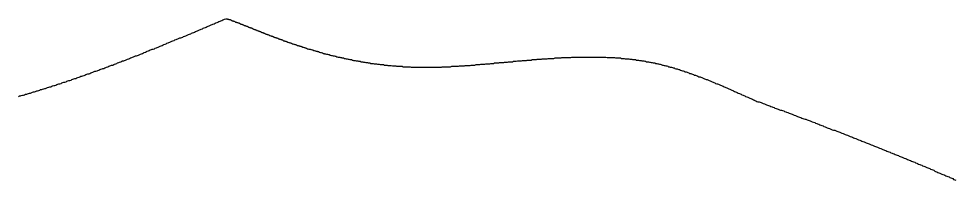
# Model space of a CAD drawing. Header units: millimetres. Extents: x 35 to 605, y 64 to 964.
# Drawn here: x 283.24 to 305.62, y 784.73 to 788.6 of the extents above; entities that cross this region are included whole.
import ezdxf

# ---------------------------------------------------------------- set-up
doc = ezdxf.new("R2010")
doc.units = ezdxf.units.MM
doc.layers.add('DRAW', color=7, linetype='Continuous')

msp = doc.modelspace()

# ---------------------------------------------------------------- linework, layer by layer
at = {"layer": 'DRAW'}
for points in [[(283.227, 786.738, 0), (283.257, 786.748, 0), (283.277, 786.748, 0), (283.297, 786.758, 0), (283.327, 786.768, 0), (283.347, 786.768, 0), (283.377, 786.778, 0), (283.397, 786.788, 0), (283.427, 786.788, 0), (283.447, 786.798, 0), (283.467, 786.808, 0), (283.497, 786.818, 0), (283.517, 786.818, 0), (283.547, 786.828, 0), (283.567, 786.838, 0), (283.587, 786.848, 0), (283.617, 786.848, 0), (283.637, 786.858, 0), (283.667, 786.868, 0), (283.687, 786.868, 0), (283.717, 786.878, 0), (283.737, 786.888, 0), (283.757, 786.898, 0), (283.787, 786.898, 0), (283.807, 786.908, 0), (283.837, 786.918, 0), (283.857, 786.928, 0), (283.877, 786.928, 0), (283.907, 786.938, 0), (283.927, 786.948, 0), (283.957, 786.958, 0), (283.977, 786.968, 0), (284.007, 786.968, 0), (284.027, 786.978, 0), (284.047, 786.988, 0), (284.077, 786.998, 0), (284.097, 786.998, 0), (284.127, 787.008, 0), (284.147, 787.018, 0), (284.167, 787.028, 0), (284.197, 787.038, 0), (284.217, 787.038, 0), (284.247, 787.048, 0), (284.267, 787.058, 0), (284.287, 787.068, 0), (284.317, 787.078, 0), (284.337, 787.078, 0), (284.367, 787.088, 0), (284.387, 787.098, 0), (284.407, 787.108, 0), (284.437, 787.118, 0), (284.457, 787.118, 0), (284.487, 787.128, 0), (284.507, 787.138, 0), (284.527, 787.148, 0), (284.557, 787.158, 0), (284.577, 787.168, 0), (284.607, 787.168, 0), (284.627, 787.178, 0), (284.647, 787.188, 0), (284.677, 787.198, 0), (284.697, 787.208, 0), (284.717, 787.218, 0), (284.747, 787.218, 0), (284.767, 787.228, 0), (284.797, 787.238, 0), (284.817, 787.248, 0), (284.837, 787.258, 0), (284.867, 787.268, 0), (284.887, 787.278, 0), (284.917, 787.278, 0), (284.937, 787.288, 0), (284.957, 787.298, 0), (284.987, 787.308, 0), (285.007, 787.318, 0), (285.027, 787.328, 0), (285.057, 787.338, 0), (285.077, 787.338, 0), (285.107, 787.348, 0), (285.127, 787.358, 0), (285.147, 787.368, 0), (285.177, 787.378, 0), (285.197, 787.388, 0), (285.227, 787.398, 0), (285.247, 787.408, 0), (285.267, 787.408, 0), (285.297, 787.418, 0), (285.317, 787.428, 0), (285.337, 787.438, 0), (285.367, 787.448, 0), (285.387, 787.458, 0), (285.417, 787.468, 0), (285.437, 787.478, 0), (285.457, 787.488, 0), (285.487, 787.488, 0), (285.507, 787.498, 0), (285.527, 787.508, 0), (285.557, 787.518, 0), (285.577, 787.528, 0), (285.597, 787.538, 0), (285.627, 787.548, 0), (285.647, 787.558, 0), (285.677, 787.568, 0), (285.697, 787.578, 0), (285.717, 787.588, 0), (285.747, 787.588, 0), (285.767, 787.598, 0), (285.787, 787.608, 0), (285.817, 787.618, 0), (285.837, 787.628, 0), (285.867, 787.638, 0), (285.887, 787.648, 0), (285.907, 787.658, 0), (285.937, 787.668, 0), (285.957, 787.678, 0), (285.977, 787.688, 0), (286.007, 787.698, 0), (286.027, 787.708, 0), (286.047, 787.708, 0), (286.077, 787.718, 0), (286.097, 787.728, 0), (286.127, 787.738, 0), (286.147, 787.748, 0), (286.167, 787.758, 0), (286.197, 787.768, 0), (286.217, 787.778, 0), (286.237, 787.788, 0), (286.267, 787.798, 0), (286.287, 787.808, 0), (286.307, 787.818, 0), (286.337, 787.828, 0), (286.357, 787.838, 0), (286.377, 787.848, 0), (286.407, 787.858, 0), (286.427, 787.868, 0), (286.447, 787.868, 0), (286.477, 787.878, 0), (286.497, 787.888, 0), (286.527, 787.898, 0), (286.547, 787.908, 0), (286.567, 787.918, 0), (286.597, 787.928, 0), (286.617, 787.938, 0), (286.637, 787.948, 0), (286.667, 787.958, 0), (286.687, 787.968, 0), (286.707, 787.978, 0), (286.737, 787.988, 0), (286.757, 787.998, 0), (286.777, 788.008, 0), (286.807, 788.018, 0), (286.827, 788.028, 0), (286.847, 788.038, 0), (286.877, 788.048, 0), (286.897, 788.058, 0), (286.917, 788.068, 0), (286.947, 788.078, 0), (286.967, 788.088, 0), (286.997, 788.098, 0), (287.017, 788.108, 0), (287.037, 788.118, 0), (287.067, 788.128, 0), (287.087, 788.138, 0), (287.107, 788.138, 0), (287.137, 788.148, 0), (287.157, 788.158, 0), (287.177, 788.168, 0), (287.207, 788.178, 0), (287.227, 788.188, 0), (287.247, 788.198, 0), (287.277, 788.208, 0), (287.297, 788.218, 0), (287.317, 788.228, 0), (287.347, 788.238, 0), (287.367, 788.248, 0), (287.387, 788.258, 0), (287.417, 788.268, 0), (287.437, 788.278, 0), (287.457, 788.288, 0), (287.487, 788.298, 0), (287.507, 788.308, 0), (287.527, 788.318, 0), (287.557, 788.328, 0), (287.577, 788.338, 0), (287.597, 788.348, 0), (287.627, 788.358, 0), (287.647, 788.368, 0), (287.667, 788.378, 0), (287.697, 788.388, 0), (287.717, 788.398, 0), (287.737, 788.408, 0), (287.767, 788.418, 0), (287.787, 788.428, 0), (287.807, 788.438, 0), (287.837, 788.448, 0), (287.857, 788.458, 0), (287.877, 788.468, 0), (287.907, 788.478, 0), (287.927, 788.488, 0), (287.947, 788.498, 0), (287.977, 788.508, 0), (287.997, 788.518, 0), (288.017, 788.528, 0), (288.047, 788.538, 0), (288.067, 788.548, 0), (288.087, 788.558, 0), (288.117, 788.568, 0), (288.137, 788.578, 0), (288.157, 788.588, 0), (288.187, 788.598, 0), (288.207, 788.598, 0), (288.207, 788.598, 0), (288.217, 788.598, 0), (288.227, 788.598, 0), (288.227, 788.588, 0), (288.237, 788.588, 0), (288.247, 788.588, 0), (288.257, 788.588, 0), (288.257, 788.578, 0), (288.267, 788.578, 0), (288.277, 788.578, 0), (288.287, 788.578, 0), (288.297, 788.568, 0), (288.297, 788.568, 0), (288.307, 788.568, 0), (288.317, 788.558, 0), (288.327, 788.558, 0), (288.337, 788.558, 0), (288.337, 788.548, 0), (288.347, 788.548, 0), (288.357, 788.548, 0), (288.367, 788.538, 0), (288.377, 788.538, 0), (288.387, 788.538, 0), (288.397, 788.528, 0), (288.407, 788.528, 0), (288.407, 788.528, 0), (288.417, 788.518, 0), (288.427, 788.518, 0), (288.437, 788.518, 0), (288.447, 788.508, 0), (288.457, 788.508, 0), (288.467, 788.508, 0), (288.477, 788.498, 0), (288.487, 788.498, 0), (288.497, 788.498, 0), (288.507, 788.488, 0), (288.517, 788.488, 0), (288.527, 788.478, 0), (288.527, 788.478, 0), (288.537, 788.478, 0), (288.547, 788.468, 0), (288.557, 788.468, 0), (288.567, 788.468, 0), (288.577, 788.458, 0), (288.587, 788.458, 0), (288.597, 788.448, 0), (288.607, 788.448, 0), (288.617, 788.448, 0), (288.627, 788.438, 0), (288.647, 788.438, 0), (288.657, 788.428, 0), (288.667, 788.428, 0), (288.677, 788.418, 0), (288.687, 788.418, 0), (288.697, 788.418, 0), (288.707, 788.408, 0), (288.717, 788.408, 0), (288.727, 788.398, 0), (288.737, 788.398, 0), (288.747, 788.388, 0), (288.757, 788.388, 0), (288.767, 788.388, 0), (288.777, 788.378, 0), (288.797, 788.378, 0), (288.807, 788.368, 0), (288.817, 788.368, 0), (288.827, 788.358, 0), (288.837, 788.358, 0), (288.847, 788.348, 0), (288.857, 788.348, 0), (288.867, 788.338, 0), (288.887, 788.338, 0), (288.897, 788.328, 0), (288.907, 788.328, 0), (288.917, 788.328, 0), (288.927, 788.318, 0), (288.937, 788.318, 0), (288.957, 788.308, 0), (288.967, 788.308, 0), (288.977, 788.298, 0), (288.987, 788.298, 0), (288.997, 788.288, 0), (289.017, 788.288, 0), (289.027, 788.278, 0), (289.037, 788.278, 0), (289.047, 788.268, 0), (289.067, 788.268, 0), (289.077, 788.258, 0), (289.087, 788.258, 0), (289.097, 788.248, 0), (289.117, 788.248, 0), (289.127, 788.238, 0), (289.137, 788.238, 0), (289.147, 788.228, 0), (289.167, 788.228, 0), (289.177, 788.218, 0), (289.187, 788.218, 0), (289.207, 788.208, 0), (289.217, 788.208, 0), (289.227, 788.198, 0), (289.237, 788.198, 0), (289.257, 788.188, 0), (289.267, 788.188, 0), (289.277, 788.178, 0), (289.297, 788.178, 0), (289.307, 788.168, 0), (289.317, 788.168, 0), (289.337, 788.158, 0), (289.347, 788.158, 0), (289.357, 788.148, 0), (289.377, 788.148, 0), (289.387, 788.138, 0), (289.407, 788.138, 0), (289.417, 788.128, 0), (289.427, 788.128, 0), (289.447, 788.118, 0), (289.457, 788.118, 0), (289.467, 788.108, 0), (289.487, 788.108, 0), (289.497, 788.098, 0), (289.517, 788.098, 0), (289.527, 788.088, 0), (289.547, 788.088, 0), (289.557, 788.078, 0), (289.567, 788.068, 0), (289.587, 788.068, 0), (289.597, 788.058, 0), (289.617, 788.058, 0), (289.627, 788.048, 0), (289.647, 788.048, 0), (289.657, 788.038, 0), (289.667, 788.038, 0), (289.687, 788.028, 0), (289.697, 788.028, 0), (289.717, 788.018, 0), (289.727, 788.018, 0), (289.747, 788.008, 0), (289.757, 788.008, 0), (289.777, 787.998, 0), (289.787, 787.998, 0), (289.807, 787.988, 0), (289.817, 787.988, 0), (289.837, 787.978, 0), (289.847, 787.978, 0), (289.867, 787.968, 0), (289.877, 787.968, 0), (289.897, 787.958, 0), (289.917, 787.958, 0), (289.927, 787.948, 0), (289.947, 787.948, 0), (289.957, 787.938, 0), (289.977, 787.938, 0), (289.987, 787.928, 0), (290.007, 787.928, 0), (290.017, 787.918, 0), (290.037, 787.918, 0), (290.057, 787.908, 0), (290.067, 787.908, 0), (290.087, 787.898, 0), (290.097, 787.888, 0), (290.117, 787.888, 0), (290.137, 787.878, 0), (290.147, 787.878, 0), (290.167, 787.868, 0), (290.177, 787.868, 0), (290.197, 787.868, 0), (290.217, 787.858, 0), (290.227, 787.858, 0), (290.247, 787.848, 0), (290.267, 787.848, 0), (290.277, 787.838, 0), (290.297, 787.838, 0), (290.317, 787.828, 0), (290.327, 787.828, 0), (290.347, 787.818, 0), (290.367, 787.818, 0), (290.377, 787.808, 0), (290.397, 787.808, 0), (290.417, 787.798, 0), (290.427, 787.798, 0), (290.447, 787.788, 0), (290.467, 787.788, 0), (290.487, 787.778, 0), (290.497, 787.778, 0), (290.517, 787.768, 0), (290.537, 787.768, 0), (290.547, 787.758, 0), (290.567, 787.758, 0), (290.587, 787.748, 0), (290.607, 787.748, 0), (290.617, 787.748, 0), (290.637, 787.738, 0), (290.657, 787.738, 0), (290.677, 787.728, 0), (290.687, 787.728, 0), (290.707, 787.718, 0), (290.727, 787.718, 0), (290.747, 787.708, 0), (290.757, 787.708, 0), (290.777, 787.708, 0), (290.797, 787.698, 0), (290.817, 787.698, 0), (290.837, 787.688, 0), (290.847, 787.688, 0), (290.867, 787.678, 0), (290.887, 787.678, 0), (290.907, 787.678, 0), (290.927, 787.668, 0), (290.947, 787.668, 0), (290.957, 787.658, 0), (290.977, 787.658, 0), (290.997, 787.658, 0), (291.017, 787.648, 0), (291.037, 787.648, 0), (291.057, 787.638, 0), (291.067, 787.638, 0), (291.087, 787.638, 0), (291.107, 787.628, 0), (291.127, 787.628, 0), (291.147, 787.618, 0), (291.167, 787.618, 0), (291.187, 787.618, 0), (291.207, 787.608, 0), (291.217, 787.608, 0), (291.237, 787.598, 0), (291.257, 787.598, 0), (291.277, 787.598, 0), (291.297, 787.588, 0), (291.317, 787.588, 0), (291.337, 787.588, 0), (291.357, 787.578, 0), (291.377, 787.578, 0), (291.397, 787.578, 0), (291.417, 787.568, 0), (291.437, 787.568, 0), (291.457, 787.568, 0), (291.477, 787.558, 0), (291.487, 787.558, 0), (291.507, 787.558, 0), (291.527, 787.548, 0), (291.547, 787.548, 0), (291.567, 787.548, 0), (291.587, 787.538, 0), (291.607, 787.538, 0), (291.627, 787.538, 0), (291.647, 787.528, 0), (291.667, 787.528, 0), (291.687, 787.528, 0), (291.707, 787.528, 0), (291.727, 787.518, 0), (291.747, 787.518, 0), (291.767, 787.518, 0), (291.787, 787.518, 0), (291.807, 787.508, 0), (291.827, 787.508, 0), (291.847, 787.508, 0), (291.877, 787.498, 0), (291.897, 787.498, 0), (291.917, 787.498, 0), (291.937, 787.498, 0), (291.957, 787.498, 0), (291.977, 787.488, 0), (291.997, 787.488, 0), (292.017, 787.488, 0), (292.037, 787.488, 0), (292.057, 787.478, 0), (292.077, 787.478, 0), (292.097, 787.478, 0), (292.117, 787.478, 0), (292.137, 787.478, 0), (292.167, 787.468, 0), (292.187, 787.468, 0), (292.207, 787.468, 0), (292.227, 787.468, 0), (292.247, 787.468, 0), (292.267, 787.458, 0), (292.287, 787.458, 0), (292.307, 787.458, 0), (292.337, 787.458, 0), (292.357, 787.458, 0), (292.377, 787.458, 0), (292.397, 787.458, 0), (292.417, 787.448, 0), (292.437, 787.448, 0), (292.457, 787.448, 0), (292.487, 787.448, 0), (292.507, 787.448, 0), (292.527, 787.448, 0), (292.547, 787.448, 0), (292.567, 787.448, 0), (292.587, 787.448, 0), (292.617, 787.438, 0), (292.637, 787.438, 0), (292.657, 787.438, 0), (292.677, 787.438, 0), (292.697, 787.438, 0), (292.727, 787.438, 0), (292.747, 787.438, 0), (292.767, 787.438, 0), (292.787, 787.438, 0), (292.817, 787.438, 0), (292.837, 787.438, 0), (292.857, 787.438, 0), (292.877, 787.438, 0), (292.907, 787.438, 0), (292.927, 787.438, 0), (292.947, 787.438, 0), (292.967, 787.438, 0), (292.987, 787.438, 0), (293.017, 787.438, 0), (293.037, 787.438, 0), (293.057, 787.438, 0), (293.087, 787.438, 0), (293.107, 787.438, 0), (293.127, 787.438, 0), (293.147, 787.438, 0), (293.177, 787.438, 0), (293.197, 787.438, 0), (293.217, 787.438, 0), (293.237, 787.438, 0), (293.267, 787.438, 0), (293.287, 787.438, 0), (293.307, 787.438, 0), (293.337, 787.438, 0), (293.357, 787.448, 0), (293.377, 787.448, 0), (293.397, 787.448, 0), (293.427, 787.448, 0), (293.447, 787.448, 0), (293.467, 787.448, 0), (293.497, 787.448, 0), (293.517, 787.448, 0), (293.537, 787.448, 0), (293.557, 787.448, 0), (293.587, 787.458, 0), (293.607, 787.458, 0), (293.627, 787.458, 0), (293.657, 787.458, 0), (293.677, 787.458, 0), (293.697, 787.458, 0), (293.727, 787.458, 0), (293.747, 787.458, 0), (293.767, 787.468, 0), (293.797, 787.468, 0), (293.817, 787.468, 0), (293.837, 787.468, 0), (293.867, 787.468, 0), (293.887, 787.468, 0), (293.907, 787.478, 0), (293.927, 787.478, 0), (293.957, 787.478, 0), (293.977, 787.478, 0), (293.997, 787.478, 0), (294.027, 787.478, 0), (294.047, 787.488, 0), (294.067, 787.488, 0), (294.097, 787.488, 0), (294.117, 787.488, 0), (294.137, 787.488, 0), (294.167, 787.498, 0), (294.187, 787.498, 0), (294.207, 787.498, 0), (294.237, 787.498, 0), (294.257, 787.498, 0), (294.277, 787.508, 0), (294.307, 787.508, 0), (294.327, 787.508, 0), (294.347, 787.508, 0), (294.377, 787.508, 0), (294.397, 787.518, 0), (294.427, 787.518, 0), (294.447, 787.518, 0), (294.467, 787.518, 0), (294.497, 787.518, 0), (294.517, 787.528, 0), (294.537, 787.528, 0), (294.567, 787.528, 0), (294.587, 787.528, 0), (294.607, 787.538, 0), (294.637, 787.538, 0), (294.657, 787.538, 0), (294.677, 787.538, 0), (294.707, 787.538, 0), (294.727, 787.548, 0), (294.747, 787.548, 0), (294.777, 787.548, 0), (294.797, 787.548, 0), (294.827, 787.548, 0), (294.847, 787.558, 0), (294.867, 787.558, 0), (294.897, 787.558, 0), (294.917, 787.558, 0), (294.937, 787.568, 0), (294.967, 787.568, 0), (294.987, 787.568, 0), (295.007, 787.568, 0), (295.037, 787.568, 0), (295.057, 787.578, 0), (295.087, 787.578, 0), (295.107, 787.578, 0), (295.127, 787.578, 0), (295.157, 787.588, 0), (295.177, 787.588, 0), (295.197, 787.588, 0), (295.227, 787.588, 0), (295.247, 787.588, 0), (295.277, 787.598, 0), (295.297, 787.598, 0), (295.317, 787.598, 0), (295.347, 787.598, 0), (295.367, 787.598, 0), (295.387, 787.608, 0), (295.417, 787.608, 0), (295.437, 787.608, 0), (295.457, 787.608, 0), (295.487, 787.608, 0), (295.507, 787.618, 0), (295.537, 787.618, 0), (295.557, 787.618, 0), (295.577, 787.618, 0), (295.607, 787.618, 0), (295.627, 787.628, 0), (295.647, 787.628, 0), (295.677, 787.628, 0), (295.697, 787.628, 0), (295.727, 787.628, 0), (295.747, 787.638, 0), (295.767, 787.638, 0), (295.797, 787.638, 0), (295.817, 787.638, 0), (295.837, 787.638, 0), (295.867, 787.638, 0), (295.887, 787.648, 0), (295.917, 787.648, 0), (295.937, 787.648, 0), (295.957, 787.648, 0), (295.987, 787.648, 0), (296.007, 787.648, 0), (296.027, 787.648, 0), (296.057, 787.658, 0), (296.077, 787.658, 0), (296.097, 787.658, 0), (296.127, 787.658, 0), (296.147, 787.658, 0), (296.177, 787.658, 0), (296.197, 787.658, 0), (296.217, 787.668, 0), (296.247, 787.668, 0), (296.267, 787.668, 0), (296.287, 787.668, 0), (296.317, 787.668, 0), (296.337, 787.668, 0), (296.357, 787.668, 0), (296.387, 787.668, 0), (296.407, 787.668, 0), (296.427, 787.668, 0), (296.457, 787.678, 0), (296.477, 787.678, 0), (296.507, 787.678, 0), (296.527, 787.678, 0), (296.547, 787.678, 0), (296.577, 787.678, 0), (296.597, 787.678, 0), (296.617, 787.678, 0), (296.647, 787.678, 0), (296.667, 787.678, 0), (296.687, 787.678, 0), (296.717, 787.678, 0), (296.737, 787.678, 0), (296.757, 787.678, 0), (296.787, 787.678, 0), (296.807, 787.678, 0), (296.827, 787.678, 0), (296.857, 787.678, 0), (296.877, 787.678, 0), (296.897, 787.678, 0), (296.927, 787.678, 0), (296.947, 787.678, 0), (296.967, 787.678, 0), (296.997, 787.678, 0), (297.017, 787.678, 0), (297.037, 787.678, 0), (297.067, 787.678, 0), (297.087, 787.678, 0), (297.107, 787.678, 0), (297.137, 787.678, 0), (297.157, 787.678, 0), (297.177, 787.678, 0), (297.197, 787.678, 0), (297.227, 787.678, 0), (297.247, 787.678, 0), (297.267, 787.678, 0), (297.297, 787.668, 0), (297.317, 787.668, 0), (297.337, 787.668, 0), (297.367, 787.668, 0), (297.387, 787.668, 0), (297.407, 787.668, 0), (297.427, 787.668, 0), (297.457, 787.668, 0), (297.477, 787.668, 0), (297.497, 787.658, 0), (297.527, 787.658, 0), (297.547, 787.658, 0), (297.567, 787.658, 0), (297.587, 787.658, 0), (297.617, 787.658, 0), (297.637, 787.648, 0), (297.657, 787.648, 0), (297.687, 787.648, 0), (297.707, 787.648, 0), (297.727, 787.638, 0), (297.747, 787.638, 0), (297.777, 787.638, 0), (297.797, 787.638, 0), (297.817, 787.638, 0), (297.837, 787.628, 0), (297.867, 787.628, 0), (297.887, 787.628, 0), (297.907, 787.618, 0), (297.927, 787.618, 0), (297.957, 787.618, 0), (297.977, 787.618, 0), (297.997, 787.608, 0), (298.017, 787.608, 0), (298.047, 787.608, 0), (298.067, 787.598, 0), (298.087, 787.598, 0), (298.107, 787.598, 0), (298.127, 787.588, 0), (298.157, 787.588, 0), (298.177, 787.588, 0), (298.197, 787.578, 0), (298.217, 787.578, 0), (298.237, 787.568, 0), (298.267, 787.568, 0), (298.287, 787.568, 0), (298.307, 787.558, 0), (298.327, 787.558, 0), (298.347, 787.548, 0), (298.377, 787.548, 0), (298.397, 787.538, 0), (298.417, 787.538, 0), (298.437, 787.538, 0), (298.457, 787.528, 0), (298.487, 787.528, 0), (298.507, 787.518, 0), (298.527, 787.518, 0), (298.547, 787.508, 0), (298.567, 787.508, 0), (298.587, 787.498, 0), (298.617, 787.488, 0), (298.637, 787.488, 0), (298.657, 787.478, 0), (298.677, 787.478, 0), (298.697, 787.468, 0), (298.727, 787.468, 0), (298.747, 787.458, 0), (298.767, 787.448, 0), (298.787, 787.448, 0), (298.807, 787.438, 0), (298.837, 787.438, 0), (298.857, 787.428, 0), (298.877, 787.418, 0), (298.897, 787.418, 0), (298.917, 787.408, 0), (298.937, 787.398, 0), (298.967, 787.398, 0), (298.987, 787.388, 0), (299.007, 787.378, 0), (299.027, 787.378, 0), (299.047, 787.368, 0), (299.077, 787.358, 0), (299.097, 787.348, 0), (299.117, 787.348, 0), (299.137, 787.338, 0), (299.157, 787.328, 0), (299.187, 787.328, 0), (299.207, 787.318, 0), (299.227, 787.308, 0), (299.247, 787.298, 0), (299.267, 787.288, 0), (299.297, 787.288, 0), (299.317, 787.278, 0), (299.337, 787.268, 0), (299.357, 787.258, 0), (299.377, 787.248, 0), (299.407, 787.248, 0), (299.427, 787.238, 0), (299.447, 787.228, 0), (299.467, 787.218, 0), (299.487, 787.208, 0), (299.517, 787.208, 0), (299.537, 787.198, 0), (299.557, 787.188, 0), (299.577, 787.178, 0), (299.607, 787.168, 0), (299.627, 787.158, 0), (299.647, 787.148, 0), (299.667, 787.138, 0), (299.687, 787.138, 0), (299.717, 787.128, 0), (299.737, 787.118, 0), (299.757, 787.108, 0), (299.777, 787.098, 0), (299.807, 787.088, 0), (299.827, 787.078, 0), (299.847, 787.068, 0), (299.867, 787.058, 0), (299.887, 787.048, 0), (299.917, 787.038, 0), (299.937, 787.038, 0), (299.957, 787.028, 0), (299.977, 787.018, 0), (300.007, 787.008, 0), (300.027, 786.998, 0), (300.047, 786.988, 0), (300.067, 786.978, 0), (300.097, 786.968, 0), (300.117, 786.958, 0), (300.137, 786.948, 0), (300.157, 786.938, 0), (300.187, 786.928, 0), (300.207, 786.918, 0), (300.227, 786.908, 0), (300.247, 786.898, 0), (300.277, 786.888, 0), (300.297, 786.878, 0), (300.317, 786.868, 0), (300.337, 786.858, 0), (300.367, 786.848, 0), (300.387, 786.838, 0), (300.407, 786.828, 0), (300.427, 786.818, 0), (300.457, 786.808, 0), (300.477, 786.798, 0), (300.497, 786.788, 0), (300.517, 786.778, 0), (300.547, 786.768, 0), (300.567, 786.758, 0), (300.587, 786.748, 0), (300.607, 786.738, 0), (300.637, 786.728, 0), (300.657, 786.718, 0), (300.677, 786.708, 0), (300.707, 786.698, 0), (300.727, 786.688, 0), (300.747, 786.678, 0), (300.767, 786.668, 0), (300.797, 786.658, 0), (300.807, 786.648, 0), (300.817, 786.648, 0), (300.827, 786.638, 0)], [(300.827, 786.638, 0), (300.847, 786.628, 0), (300.877, 786.618, 0), (300.897, 786.608, 0), (300.927, 786.608, 0), (300.957, 786.598, 0), (300.977, 786.588, 0), (301.007, 786.578, 0), (301.027, 786.568, 0), (301.057, 786.558, 0), (301.077, 786.548, 0), (301.107, 786.538, 0), (301.127, 786.528, 0), (301.157, 786.518, 0), (301.187, 786.508, 0), (301.207, 786.498, 0), (301.237, 786.488, 0), (301.257, 786.478, 0), (301.287, 786.468, 0), (301.307, 786.458, 0), (301.337, 786.448, 0), (301.357, 786.438, 0), (301.387, 786.428, 0), (301.417, 786.418, 0), (301.437, 786.408, 0), (301.467, 786.408, 0), (301.487, 786.398, 0), (301.517, 786.388, 0), (301.537, 786.378, 0), (301.567, 786.368, 0), (301.587, 786.358, 0), (301.617, 786.348, 0), (301.647, 786.338, 0), (301.667, 786.328, 0), (301.697, 786.318, 0), (301.717, 786.308, 0), (301.747, 786.298, 0), (301.767, 786.288, 0), (301.797, 786.278, 0), (301.817, 786.268, 0), (301.847, 786.258, 0), (301.867, 786.248, 0), (301.897, 786.238, 0), (301.927, 786.228, 0), (301.947, 786.218, 0), (301.977, 786.208, 0), (301.997, 786.198, 0), (302.027, 786.188, 0), (302.047, 786.188, 0), (302.077, 786.178, 0), (302.097, 786.168, 0), (302.127, 786.158, 0), (302.147, 786.148, 0), (302.177, 786.138, 0), (302.197, 786.128, 0), (302.227, 786.118, 0), (302.257, 786.108, 0), (302.277, 786.098, 0), (302.307, 786.088, 0), (302.327, 786.078, 0), (302.357, 786.068, 0), (302.377, 786.058, 0), (302.407, 786.048, 0), (302.427, 786.038, 0), (302.457, 786.028, 0), (302.477, 786.018, 0), (302.507, 786.008, 0), (302.527, 785.998, 0), (302.557, 785.988, 0), (302.577, 785.978, 0), (302.607, 785.968, 0), (302.627, 785.958, 0), (302.657, 785.948, 0), (302.677, 785.938, 0), (302.707, 785.928, 0), (302.737, 785.928, 0), (302.757, 785.918, 0), (302.787, 785.908, 0), (302.807, 785.898, 0), (302.837, 785.888, 0), (302.857, 785.878, 0), (302.887, 785.868, 0), (302.907, 785.858, 0), (302.937, 785.848, 0), (302.957, 785.838, 0), (302.987, 785.828, 0), (303.007, 785.818, 0), (303.037, 785.808, 0), (303.057, 785.798, 0), (303.087, 785.788, 0), (303.107, 785.778, 0), (303.137, 785.768, 0), (303.157, 785.758, 0), (303.187, 785.748, 0), (303.207, 785.738, 0), (303.237, 785.728, 0), (303.257, 785.718, 0), (303.287, 785.708, 0), (303.307, 785.698, 0), (303.337, 785.688, 0), (303.357, 785.678, 0), (303.387, 785.668, 0), (303.407, 785.658, 0), (303.437, 785.648, 0), (303.457, 785.638, 0), (303.487, 785.628, 0), (303.507, 785.618, 0), (303.537, 785.608, 0), (303.557, 785.598, 0), (303.587, 785.588, 0), (303.607, 785.578, 0), (303.637, 785.568, 0), (303.657, 785.558, 0), (303.687, 785.548, 0), (303.707, 785.538, 0), (303.737, 785.528, 0), (303.757, 785.518, 0), (303.787, 785.508, 0), (303.807, 785.498, 0), (303.837, 785.488, 0), (303.857, 785.478, 0), (303.887, 785.468, 0), (303.907, 785.458, 0), (303.927, 785.448, 0), (303.957, 785.438, 0), (303.977, 785.428, 0), (304.007, 785.418, 0), (304.027, 785.408, 0), (304.057, 785.398, 0), (304.077, 785.388, 0), (304.107, 785.378, 0), (304.127, 785.368, 0), (304.157, 785.358, 0), (304.177, 785.348, 0), (304.207, 785.338, 0), (304.227, 785.328, 0), (304.257, 785.318, 0), (304.277, 785.308, 0), (304.297, 785.298, 0), (304.327, 785.288, 0), (304.347, 785.278, 0), (304.377, 785.268, 0), (304.397, 785.258, 0), (304.427, 785.248, 0), (304.447, 785.238, 0), (304.477, 785.228, 0), (304.497, 785.218, 0), (304.517, 785.208, 0), (304.547, 785.198, 0), (304.567, 785.188, 0), (304.597, 785.178, 0), (304.617, 785.168, 0), (304.647, 785.158, 0), (304.667, 785.148, 0), (304.697, 785.138, 0), (304.717, 785.128, 0), (304.737, 785.118, 0), (304.767, 785.108, 0), (304.787, 785.098, 0), (304.817, 785.088, 0), (304.837, 785.078, 0), (304.867, 785.068, 0), (304.887, 785.058, 0), (304.907, 785.048, 0), (304.937, 785.038, 0), (304.957, 785.028, 0), (304.987, 785.018, 0), (305.007, 785.008, 0), (305.027, 784.998, 0), (305.057, 784.988, 0), (305.077, 784.978, 0), (305.107, 784.968, 0), (305.127, 784.948, 0), (305.147, 784.938, 0), (305.177, 784.928, 0), (305.197, 784.918, 0), (305.227, 784.908, 0), (305.247, 784.898, 0), (305.267, 784.888, 0), (305.297, 784.878, 0), (305.317, 784.868, 0), (305.347, 784.858, 0), (305.367, 784.848, 0), (305.387, 784.838, 0), (305.417, 784.828, 0), (305.437, 784.818, 0), (305.467, 784.808, 0), (305.487, 784.798, 0), (305.507, 784.788, 0), (305.537, 784.778, 0), (305.557, 784.768, 0), (305.577, 784.748, 0), (305.607, 784.738, 0), (305.627, 784.728, 0)]]:
    msp.add_polyline3d(points, dxfattribs=at)

doc.saveas('drawing.dxf')
